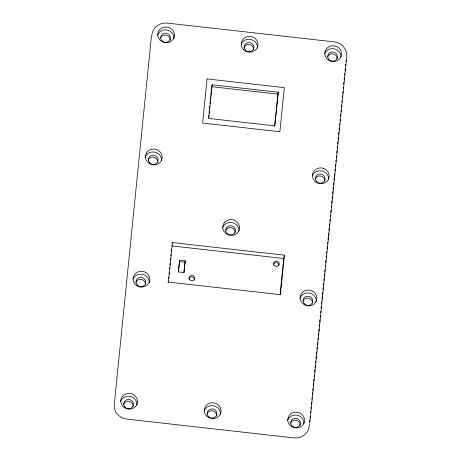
<?xml version="1.0" encoding="UTF-8"?>
<svg xmlns="http://www.w3.org/2000/svg" width="461" height="461" viewBox="0 0 461 461"><rect width="100%" height="100%" fill="white"/><g stroke="black" fill="none" stroke-linecap="round" stroke-linejoin="round"><path stroke-width="0.69" d="M168.098 282.605L168.236 281.193M168.524 278.369L168.668 276.957M168.951 274.139L169.095 272.728M169.452 269.195L169.59 267.789M169.879 264.966L170.017 263.554M170.305 260.73L170.518 258.615M170.8 255.792L170.945 254.38M171.233 251.556L171.446 249.441M172.46 242.572L168.472 282.086L280.386 294.671L284.379 255.158L172.46 242.572L172.195 243.909M178.321 271.984L178.534 269.904M178.672 268.521L179.652 260.16L185.224 260.788L184.031 272.56L178.465 271.938L179.652 260.16M183.887 272.607L185.224 260.788M208.637 117.486L208.856 115.336M209.069 113.193L209.363 110.329M209.507 108.894L209.795 106.03M210.014 103.881L210.302 101.017M210.447 99.588L210.735 96.724M210.879 95.289L211.242 91.71M211.386 90.275L211.674 87.411M212.123 84.789L208.729 118.442L274.819 125.876L278.214 92.223L212.123 84.789L211.87 86.063M274.583 126.349L278.214 92.223M280.081 294.481L283.717 258.494L284.379 255.158M309.36 424.229L309.147 426.379A14.014 13.144 11.2 0 1 293.905 437.898L126.867 419.112A14.014 13.144 11.2 0 1 114.265 404.464L151.248 38.102A14.014 13.144 11.2 0 1 151.773 35.578M309.579 422.086L309.798 419.936M310.011 417.793L310.155 416.358M310.518 412.779L310.662 411.35M310.95 408.486L311.094 407.057M311.382 404.193L311.601 402.05M311.89 399.186L312.034 397.757M312.322 394.893L312.541 392.743M312.76 390.6L312.973 388.45M313.261 385.592L313.48 383.443M313.699 381.299L313.912 379.149M314.2 376.285L314.344 374.856M314.633 371.992L314.851 369.849M315.07 367.699L315.284 365.556M315.572 362.692L315.716 361.263M316.01 358.399L316.223 356.255M316.442 354.106L316.655 351.962M316.949 349.098L317.093 347.663M317.381 344.805L317.594 342.656M317.888 339.797L318.032 338.362M318.32 335.504L318.534 333.355M318.753 331.205L318.972 329.062M319.26 326.198L319.473 324.054M319.692 321.905L319.911 319.761M320.199 316.897L320.343 315.468M320.631 312.604L320.775 311.175M321.063 308.311L321.282 306.162M321.571 303.303L321.715 301.869M322.003 299.01L322.222 296.861M322.435 294.717L322.654 292.568M322.942 289.704L323.161 287.56M323.374 285.411L323.593 283.267M323.881 280.403L324.025 278.974M324.313 276.11L324.532 273.967M324.746 271.817L324.965 269.668M325.253 266.81L325.397 265.375M325.685 262.516L325.904 260.367M326.192 257.509L326.336 256.074M326.624 253.21L326.768 251.781M327.056 248.917L327.275 246.773M327.564 243.909L327.708 242.48M327.996 239.616L328.215 237.473M328.434 235.323L328.647 233.18M328.935 230.316L329.154 228.166M329.373 226.023L329.586 223.873M329.874 221.015L330.018 219.58M330.312 216.722L330.456 215.287M330.744 212.429L330.958 210.279M331.246 207.415L331.396 205.986M331.684 203.122L331.897 200.979M332.116 198.829L332.329 196.686M332.623 193.822L332.836 191.672M333.055 189.529L333.268 187.379M333.562 184.521L333.706 183.086M333.995 180.228L334.208 178.079M334.427 175.935L334.646 173.785M334.934 170.922L335.078 169.492M335.366 166.628L335.585 164.485M335.873 161.621L336.017 160.192M336.305 157.328L336.449 155.899M336.737 153.035L336.956 150.891M337.245 148.027L337.389 146.598M337.677 143.734L337.896 141.585M338.109 139.441L338.328 137.292M338.616 134.433L338.835 132.284M339.048 130.135L339.267 127.991M339.555 125.127L339.699 123.698M339.988 120.834L340.132 119.405M340.42 116.541L340.639 114.397M340.927 111.533L341.071 110.104M341.359 107.24L341.578 105.091M341.866 102.233L342.01 100.798M342.298 97.939L342.517 95.79M342.736 93.646L342.949 91.497M343.238 88.633L343.382 87.204M343.67 84.34L343.889 82.196M344.108 80.047L344.321 77.903M344.609 75.039L344.753 73.61M345.047 70.746L345.26 68.603M345.548 65.739L345.692 64.304M345.986 61.446L346.13 60.011M309.752 423.325L346.735 56.962C347.617 49.563 341.578 42.556 334.242 41.876L167.257 23.102C159.973 22.122 152.551 27.637 151.853 35.048M211.749 86.697L277.839 94.13M171.803 245.915L283.717 258.494M179.369 261.589L184.936 262.217M123.6 404.314A4.904 4.598 11.2 0 1 129.282 401.56A4.904 4.598 11.2 0 1 133.062 406.579M207.122 413.707A4.904 4.598 11.2 0 1 212.803 410.953A4.904 4.598 11.2 0 1 216.578 415.966M290.637 423.1A4.904 4.598 11.2 0 1 296.319 420.346A4.904 4.598 11.2 0 1 300.099 425.359M135.926 282.213A4.904 4.598 11.2 0 1 141.608 279.458A4.904 4.598 11.2 0 1 145.382 284.472M302.963 300.993A4.904 4.598 11.2 0 1 308.645 298.238A4.904 4.598 11.2 0 1 312.425 303.257M148.258 160.03A4.904 4.598 11.2 0 1 153.939 157.276A4.904 4.598 11.2 0 1 157.72 162.289M315.295 178.839A4.904 4.598 11.2 0 1 320.977 176.085A4.904 4.598 11.2 0 1 324.757 181.098M160.584 37.952A4.904 4.598 11.2 0 1 166.265 35.197A4.904 4.598 11.2 0 1 170.04 40.216M244.105 47.345A4.904 4.598 11.2 0 1 244.699 46.296L245.569 45.432A4.904 4.598 11.2 0 1 252.461 46.204L253.141 47.241A4.904 4.598 11.2 0 1 253.562 49.604M327.621 56.732A4.904 4.598 11.2 0 1 333.303 53.977A4.904 4.598 11.2 0 1 337.083 58.996M225.613 230.523A4.904 4.598 11.2 0 1 231.289 227.769A4.904 4.598 11.2 0 1 235.07 232.788M157.512 35.307A8.407 7.889 11.2 0 1 167.153 30.04A8.407 7.889 11.2 0 1 173.901 38.695M241.028 44.7A8.407 7.889 11.2 0 1 250.675 39.427A8.407 7.889 11.2 0 1 257.417 48.088M324.723 53.603A8.407 7.889 11.2 0 1 334.196 48.82A8.407 7.889 11.2 0 1 340.973 56.962M145.186 157.385A8.407 7.889 11.2 0 1 154.833 152.118A8.407 7.889 11.2 0 1 161.575 160.774M222.536 227.878A8.407 7.889 11.2 0 1 232.183 222.611A8.407 7.889 11.2 0 1 238.925 231.272M312.397 175.704A8.407 7.889 11.2 0 1 322.135 170.985A8.407 7.889 11.2 0 1 328.612 179.583M133.027 279.078A8.407 7.889 11.2 0 1 142.766 274.358A8.407 7.889 11.2 0 1 149.243 282.956M299.892 298.348A8.407 7.889 11.2 0 1 309.538 293.081A8.407 7.889 11.2 0 1 316.281 301.742M120.528 401.669A8.407 7.889 11.2 0 1 130.175 396.402A8.407 7.889 11.2 0 1 136.917 405.063M204.05 411.062A8.407 7.889 11.2 0 1 213.691 405.795A8.407 7.889 11.2 0 1 220.439 414.451M287.566 420.449A8.407 7.889 11.2 0 1 297.212 415.182A8.407 7.889 11.2 0 1 303.955 423.843M188.854 279.199A2.801 2.628 11.2 0 1 191.903 276.894A2.801 2.628 11.2 0 1 194.421 279.827M273.523 264.216A2.801 2.628 11.2 0 1 278.928 265.507M207.087 78.929L202.633 123.052L279.856 131.737L284.31 87.613L207.087 78.929M174.465 35.837L174.149 37.353A8.407 7.889 11.2 0 1 165.32 42.746L162.186 41.79L159.65 39.784A8.407 7.889 11.2 0 1 161.431 28.23A8.407 7.889 11.2 0 1 173.497 31.319L174.46 34.287L174.465 35.837M325.114 51.229L324.809 54.289A8.407 7.889 11.2 0 0 332.358 61.532L335.62 61.29L338.501 59.895A8.407 7.889 11.2 0 0 339.065 48.203A8.407 7.889 11.2 0 0 326.647 48.538L325.114 51.229M288.131 417.591L287.82 419.101A8.407 7.889 11.2 0 0 288.788 423.624L289.704 424.927A8.407 7.889 11.2 0 0 301.517 426.258A8.407 7.889 11.2 0 0 302.635 415.154L300.099 413.148L296.965 412.192A8.407 7.889 11.2 0 0 288.131 417.591M146.379 153.104L145.757 154.521A8.407 7.889 11.2 0 0 151.387 164.491L153 164.825A8.407 7.889 11.2 0 0 157.771 164.024L159.137 163.188A8.407 7.889 11.2 0 0 161.811 154.838A8.407 7.889 11.2 0 0 154.585 149.122L152.937 149.093A8.407 7.889 11.2 0 0 146.379 153.104M224.64 222.329L223.729 223.597A8.407 7.889 11.2 0 0 223.124 229.607L223.758 231.047A8.407 7.889 11.2 0 0 237.645 232.609L238.556 231.341A8.407 7.889 11.2 0 0 239.161 225.331L237.611 222.582L235.07 220.577A8.407 7.889 11.2 0 0 228.679 219.857L225.798 221.257L224.64 222.329M315.906 301.811L315.001 303.079A8.407 7.889 11.2 0 1 309.348 305.822L307.706 305.787A8.407 7.889 11.2 0 1 300.756 300.808A8.407 7.889 11.2 0 1 301.99 292.798L303.148 291.721A8.407 7.889 11.2 0 1 313.797 291.934A8.407 7.889 11.2 0 1 315.906 301.811M135.638 406.406L134.479 407.478A8.407 7.889 11.2 0 1 122.666 406.147A8.407 7.889 11.2 0 1 123.784 395.048L126.666 393.648L129.921 393.412A8.407 7.889 11.2 0 1 137.476 400.649L137.482 402.199A8.407 7.889 11.2 0 1 135.638 406.406M323.236 168.265L321.617 167.931A8.407 7.889 11.2 0 0 313.417 171.913A8.407 7.889 11.2 0 0 314.362 180.672L315.526 181.79A8.407 7.889 11.2 0 0 328.238 179.652A8.407 7.889 11.2 0 0 323.236 168.265M140.663 287.007L139.049 286.673A8.407 7.889 11.2 0 1 134.07 282.737L133.436 281.296A8.407 7.889 11.2 0 1 137.476 272.105A8.407 7.889 11.2 0 1 147.923 274.272L148.84 275.574A8.407 7.889 11.2 0 1 148.448 283.688A8.407 7.889 11.2 0 1 140.663 287.007M124.793 406.971A4.904 4.598 11.2 0 0 133.154 405.836A4.904 4.598 11.2 0 0 127.749 399.554A4.904 4.598 11.2 0 0 124.793 406.971M208.314 416.364A4.904 4.598 11.2 0 0 216.67 415.228A4.904 4.598 11.2 0 0 211.271 408.947A4.904 4.598 11.2 0 0 208.314 416.364M291.83 425.757A4.904 4.598 11.2 0 0 300.192 424.616A4.904 4.598 11.2 0 0 294.786 418.34A4.904 4.598 11.2 0 0 291.83 425.757M328.814 59.388A4.904 4.598 11.2 0 0 337.17 58.253A4.904 4.598 11.2 0 0 331.77 51.978A4.904 4.598 11.2 0 0 328.814 59.388M304.156 303.649A4.904 4.598 11.2 0 0 312.518 302.514A4.904 4.598 11.2 0 0 307.112 296.233A4.904 4.598 11.2 0 0 304.156 303.649M137.119 284.869A4.904 4.598 11.2 0 0 145.474 283.734A4.904 4.598 11.2 0 0 140.075 277.453A4.904 4.598 11.2 0 0 137.119 284.869M149.45 162.687A4.904 4.598 11.2 0 0 157.812 161.552A4.904 4.598 11.2 0 0 152.412 155.271A4.904 4.598 11.2 0 0 149.45 162.687M226.806 233.18A4.904 4.598 11.2 0 0 235.162 232.044A4.904 4.598 11.2 0 0 229.762 225.763A4.904 4.598 11.2 0 0 226.806 233.18M316.488 181.496A4.904 4.598 11.2 0 0 324.849 180.36A4.904 4.598 11.2 0 0 319.444 174.079A4.904 4.598 11.2 0 0 316.488 181.496M245.292 50.001A4.904 4.598 11.2 0 0 253.654 48.866A4.904 4.598 11.2 0 0 248.254 42.585A4.904 4.598 11.2 0 0 245.292 50.001M161.776 40.608A4.904 4.598 11.2 0 0 170.132 39.473A4.904 4.598 11.2 0 0 164.733 33.192A4.904 4.598 11.2 0 0 161.776 40.608M243.529 49.569A8.407 7.889 11.2 0 0 257.67 46.74A8.407 7.889 11.2 0 0 247.701 36.552A8.407 7.889 11.2 0 0 243.529 49.569M206.551 415.937A8.407 7.889 11.2 0 0 220.686 413.102A8.407 7.889 11.2 0 0 210.717 402.914A8.407 7.889 11.2 0 0 206.551 415.937M274.272 265.392A2.801 2.628 11.2 0 0 279.049 264.741A2.801 2.628 11.2 0 0 275.96 261.156A2.801 2.628 11.2 0 0 274.272 265.392M189.765 279.712A2.801 2.628 11.2 0 0 194.542 279.061A2.801 2.628 11.2 0 0 191.459 275.471A2.801 2.628 11.2 0 0 189.765 279.712"/></g></svg>
